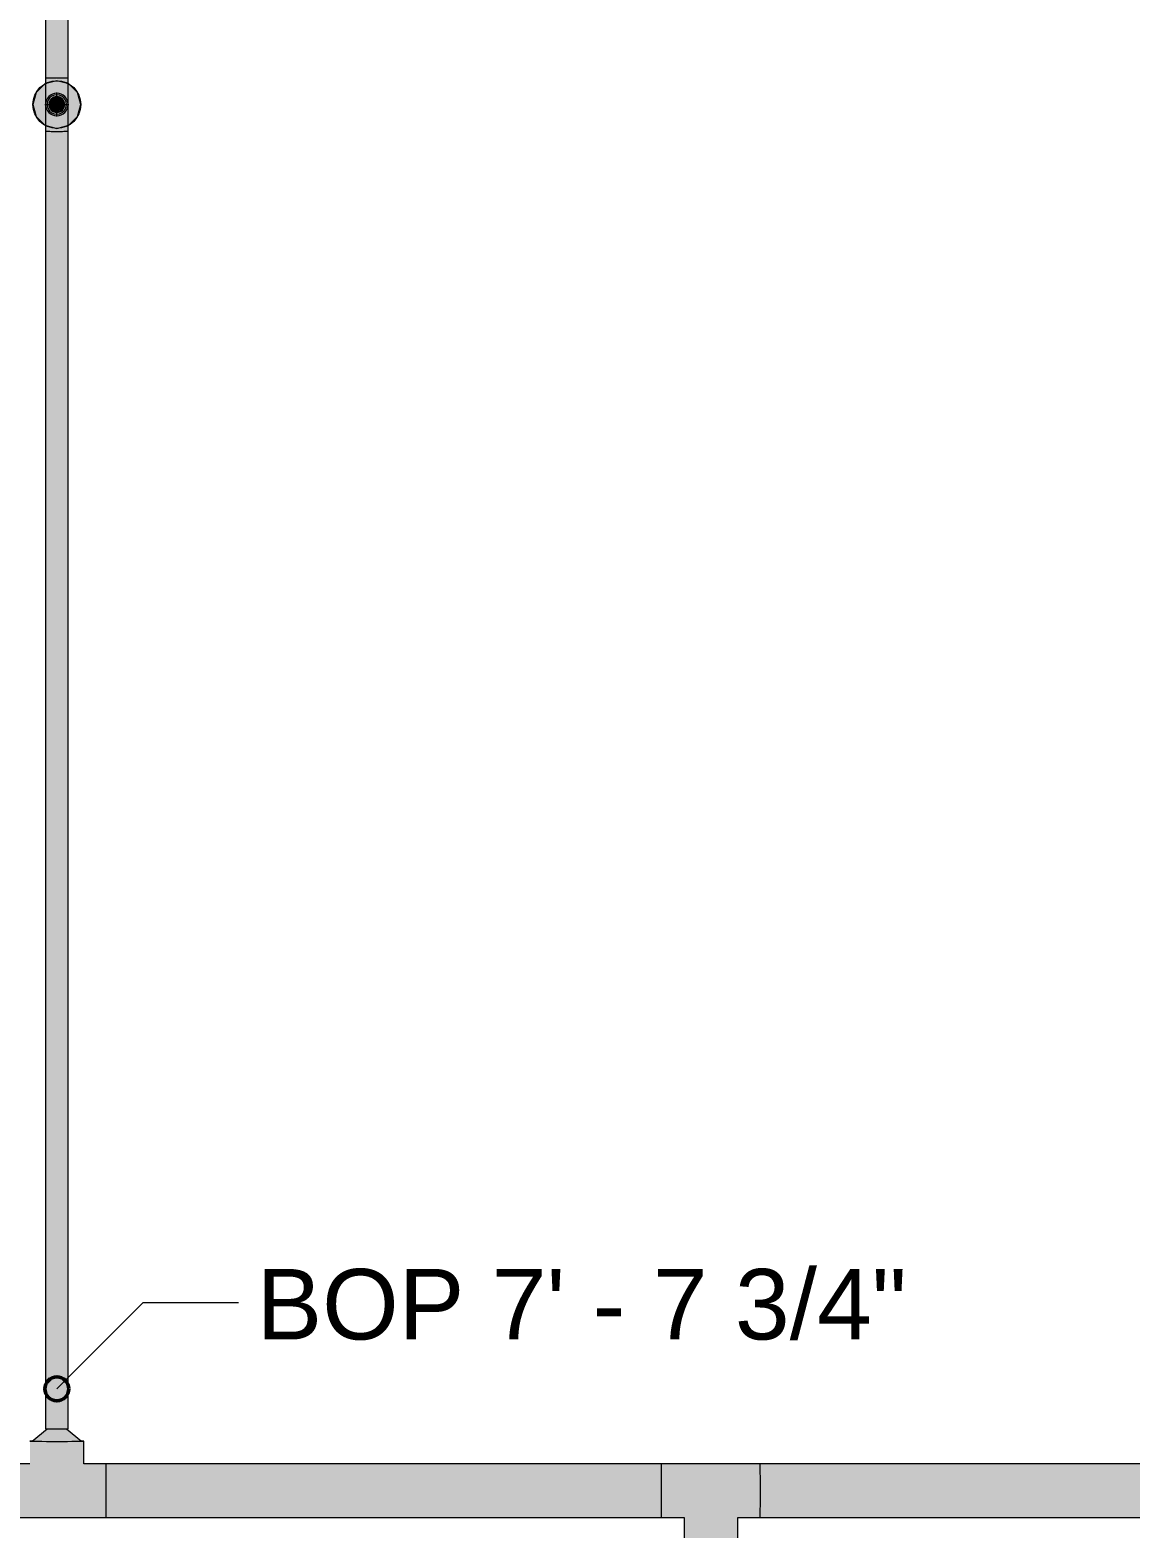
# Model space of a CAD drawing. Header units: inches. Extents: x -3385 to 41, y 7 to 1342.
# Drawn here: x -2121 to -2028.9, y 656.6 to 782 of the extents above; entities that cross this region are included whole.
import ezdxf

# ---------------------------------------------------------------- set-up
doc = ezdxf.new("R2010")
doc.units = ezdxf.units.IN
doc.header["$MEASUREMENT"] = 0
for name, color, linetype, lineweight in [('A-ANNO-NOTE', 131, 'Continuous', 9), ('G-ANNO-DIMS', 111, 'Continuous', 9), ('P-PIPE', 3, 'Continuous', 9), ('P-PIPE-CNTR', 3, 'Continuous', 9)]:
    doc.layers.add(name, color=color, linetype=linetype, lineweight=lineweight)
doc.styles.add('Arial', font='arial.ttf', dxfattribs={"height": 5.901198})

# ---------------------------------------------------------------- blocks, each defined once
blk = doc.blocks.new('Transition - Generic - Plumbing-CW-1022941-LOWER PARKING')
at = {"layer": 'P-PIPE'}
for points in [[(-2118.76, 774.93), (-2118.76, 775.09), (-2118.93, 775.11), (-2119.12, 775.19), (-2119.23, 775.28), (-2119.33, 775.42), (-2119.4, 775.62), (-2119.41, 775.78), (-2119.39, 775.91), (-2119.3, 776.11), (-2119.22, 776.21), (-2119.09, 776.31), (-2118.91, 776.38), (-2118.76, 776.4), (-2118.76, 776.56), (-2119.33, 776.32), (-2119.57, 775.75), (-2119.33, 775.17), (-2118.76, 774.93)], [(-2118.76, 774.93), (-2118.18, 775.17), (-2117.95, 775.75), (-2118.18, 776.32), (-2118.76, 776.56), (-2118.76, 776.4), (-2118.54, 776.36), (-2118.41, 776.29), (-2118.26, 776.17), (-2118.19, 776.07), (-2118.12, 775.87), (-2118.11, 775.69), (-2118.12, 775.57), (-2118.22, 775.38), (-2118.34, 775.25), (-2118.43, 775.17), (-2118.61, 775.11), (-2118.76, 775.09), (-2118.76, 774.93)]]:
    blk.add_hatch(color=256, dxfattribs=at).paths.add_polyline_path(points, flags=0)
for start_param, end_param in [(4.784716, 7.926309), (1.643123, 4.784716)]:
    blk.add_ellipse((-2118.76, 775.75), major_axis=(-0.81, 0.059), ratio=0.999999, start_param=start_param, end_param=end_param, dxfattribs=at)
blk = doc.blocks.new('Transition - Generic - Plumbing-CW-1225462-LOWER PARKING')
at = {"layer": 'P-PIPE'}
for points in [[(-2118.76, 775.18), (-2118.76, 775.43), (-2119.03, 775.59), (-2119.03, 775.9), (-2118.76, 776.06), (-2118.76, 776.31), (-2119.16, 776.14), (-2119.32, 775.74), (-2119.16, 775.35)], [(-2118.76, 775.18), (-2118.36, 775.35), (-2118.2, 775.74), (-2118.36, 776.14), (-2118.76, 776.31), (-2118.76, 776.06), (-2118.49, 775.9), (-2118.49, 775.59), (-2118.76, 775.43)], [(-2118.76, 775.43), (-2118.49, 775.59), (-2118.49, 775.9), (-2118.76, 776.06), (-2119.03, 775.9), (-2119.03, 775.59)]]:
    blk.add_hatch(color=256, dxfattribs=at).paths.add_polyline_path(points, flags=0)
for major_axis, start_param, end_param in [((-0.561, 0.041), 4.784717, 7.926309), ((-0.561, 0.041), 1.643123, 4.784716), ((-0.312, 0.023), 4.784716, 7.926309), ((-0.312, 0.023), 1.643123, 4.784716)]:
    blk.add_ellipse((-2118.76, 775.74), major_axis=major_axis, ratio=0.999999, start_param=start_param, end_param=end_param, dxfattribs=at)

msp = doc.modelspace()

# ---------------------------------------------------------------- hatches: boundary and pattern name
at = {"layer": 'A-ANNO-NOTE'}
msp.add_hatch(color=256, dxfattribs=at).paths.add_polyline_path([(-2118.76, 773.743), (-2117.76, 774.011), (-2117.028, 774.743), (-2116.76, 775.743), (-2117.028, 776.743), (-2117.76, 777.475), (-2118.76, 777.743), (-2119.76, 777.475), (-2120.492, 776.743), (-2120.76, 775.743), (-2120.492, 774.743), (-2119.76, 774.011)], flags=0)
h = msp.add_hatch(color=256, dxfattribs=at)
edge = h.paths.add_edge_path(flags=0)
edge.add_arc((-2118.76, 775.743), 2, 0, 360)
at = {"layer": 'P-PIPE'}
h = msp.add_hatch(color=256, dxfattribs=at)
h.paths.add_polyline_path([(-2119.432, 777.991), (-2119.432, 777.992), (-2119.432, 782.651)], flags=0)
h.paths.add_polyline_path([(-2118.759, 777.99), (-2118.759, 917.495), (-2119.709, 917.498), (-2119.709, 777.994), (-2119.233, 777.991), (-2119.005, 777.99)], flags=0)
for points in [[(-2118.759, 777.99), (-2117.809, 777.994), (-2117.809, 917.499), (-2118.284, 917.495), (-2118.759, 917.495), (-2118.759, 782.651)], [(-2118.759, 664.904), (-2118.759, 773.502), (-2119.709, 773.505), (-2119.709, 664.908), (-2119.234, 664.905), (-2119.005, 664.904)], [(-2118.759, 664.904), (-2117.809, 664.908), (-2117.809, 773.506), (-2118.284, 773.503), (-2118.759, 773.502), (-2118.759, 672.687)], [(-2119.212, 663.868), (-2116.697, 663.877), (-2117.947, 664.906), (-2119.582, 664.9), (-2120.822, 663.877), (-2119.626, 663.869), (-2119.234, 663.869)], [(-2118.753, 659.734), (-2116.509, 661.993), (-2116.509, 663.877), (-2117.164, 663.87), (-2120.704, 663.872), (-2121.009, 663.877), (-2121.009, 661.993), (-2119.335, 660.316), (-2119.056, 660.037)], [(-2114.619, 659.743), (-2068.127, 659.743), (-2068.133, 661.993), (-2114.625, 661.993), (-2114.62, 661.094), (-2114.619, 659.743)], [(-2061.75, 657.493), (-2059.866, 657.493), (-2059.861, 658.392), (-2059.866, 661.993), (-2068.133, 661.993), (-2068.129, 661.341), (-2068.133, 657.493), (-2066.25, 657.493), (-2064.576, 659.17), (-2063.993, 659.752), (-2061.769, 657.514)], [(-2061.75, 655.609), (-2061.75, 657.493), (-2062.077, 657.828), (-2063.993, 659.752), (-2066.25, 657.493), (-2066.25, 655.609), (-2065.586, 655.616), (-2062.048, 655.614), (-2061.789, 655.61)]]:
    msp.add_hatch(color=256, dxfattribs=at).paths.add_polyline_path(points, flags=0)
h = msp.add_hatch(color=256, dxfattribs=at)
h.paths.add_polyline_path([(-2118.759, 773.502), (-2118.76, 774.796), (-2119.013, 774.832), (-2119.235, 774.924), (-2119.432, 775.075), (-2119.583, 775.272), (-2119.692, 775.567), (-2119.71, 775.746), (-2119.71, 773.506), (-2119.234, 773.503), (-2118.759, 773.502)], flags=0)
h.paths.add_polyline_path([(-2119.71, 775.75), (-2119.678, 775.993), (-2119.547, 776.282), (-2119.414, 776.439), (-2119.235, 776.572), (-2119.013, 776.665), (-2118.759, 776.7), (-2118.759, 777.99), (-2119.71, 777.994), (-2119.71, 775.778)], flags=0)
h = msp.add_hatch(color=256, dxfattribs=at)
h.paths.add_polyline_path([(-2117.808, 775.75), (-2117.808, 777.994), (-2118.284, 777.991), (-2118.759, 777.99), (-2118.747, 776.698), (-2118.505, 776.665), (-2118.283, 776.572), (-2118.076, 776.405), (-2117.936, 776.223), (-2117.826, 775.932), (-2117.809, 775.752)], flags=0)
h.paths.add_polyline_path([(-2118.759, 773.502), (-2117.808, 773.506), (-2117.809, 775.745), (-2117.841, 775.501), (-2117.972, 775.216), (-2118.105, 775.059), (-2118.284, 774.924), (-2118.513, 774.829), (-2118.759, 774.796), (-2118.759, 773.91)], flags=0)
h = msp.add_hatch(color=256, dxfattribs=at)
h.paths.add_polyline_path([(-2118.759, 774.796), (-2118.513, 774.829), (-2118.284, 774.924), (-2118.066, 775.103), (-2117.936, 775.272), (-2117.841, 775.501), (-2117.813, 775.778), (-2117.841, 775.993), (-2117.947, 776.237), (-2118.087, 776.419), (-2118.329, 776.589), (-2118.567, 776.673), (-2118.759, 776.698), (-2119.005, 776.666), (-2119.235, 776.571), (-2119.432, 776.419), (-2119.583, 776.223), (-2119.678, 775.993), (-2119.71, 775.747), (-2119.678, 775.501), (-2119.583, 775.272), (-2119.432, 775.075), (-2119.19, 774.905), (-2118.952, 774.822), (-2118.76, 774.796)], flags=0)
h.paths.add_polyline_path([(-2118.759, 774.935), (-2119.339, 775.184), (-2119.572, 775.747), (-2119.322, 776.327), (-2118.759, 776.56), (-2118.185, 776.322), (-2117.947, 775.747), (-2118.185, 775.173), (-2118.759, 774.935)], flags=0)
h = msp.add_hatch(color=256, dxfattribs=at)
h.paths.add_polyline_path([(-2118.76, 775.086), (-2118.589, 775.108), (-2118.422, 775.181), (-2118.295, 775.278), (-2118.19, 775.414), (-2118.123, 775.587), (-2118.108, 775.791), (-2118.124, 775.913), (-2118.197, 776.081), (-2118.295, 776.208), (-2118.431, 776.313), (-2118.589, 776.378), (-2118.76, 776.401), (-2118.76, 776.401), (-2118.93, 776.378), (-2119.097, 776.306), (-2119.225, 776.208), (-2119.329, 776.072), (-2119.395, 775.913), (-2119.417, 775.743), (-2119.395, 775.573), (-2119.322, 775.405), (-2119.202, 775.261), (-2119.088, 775.174), (-2118.93, 775.108)], flags=0)
h.paths.add_polyline_path([(-2118.76, 775.181), (-2119.157, 775.345), (-2119.322, 775.743), (-2119.157, 776.141), (-2118.76, 776.306), (-2118.362, 776.141), (-2118.197, 775.743), (-2118.362, 775.345), (-2118.508, 775.285)], flags=0)
h = msp.add_hatch(color=256, dxfattribs=at)
h.paths.add_polyline_path([(-2122.303, 657.493), (-2114.625, 657.494), (-2114.621, 658.145), (-2114.625, 661.993), (-2116.509, 661.993), (-2116.836, 661.658), (-2118.753, 659.734), (-2121.009, 661.993), (-2122.893, 661.993), (-2122.888, 661.094), (-2122.891, 657.493)], flags=0)
h.paths.add_polyline_path([(-2122.886, 660.316), (-2122.886, 660.316), (-2122.303, 660.32)], flags=0)
h = msp.add_hatch(color=256, dxfattribs=at)
h.paths.add_polyline_path([(-2059.86, 660.868), (-2059.859, 660.868), (-2052.403, 660.808)], flags=0)
h.paths.add_polyline_path([(-1992.127, 659.743), (-1992.133, 661.993), (-2059.866, 661.993), (-2059.861, 661.334), (-2059.859, 659.743), (-1999.979, 659.743)], flags=0)
h = msp.add_hatch(color=256, dxfattribs=at)
h.paths.add_polyline_path([(-2069.878, 657.493), (-2068.133, 657.494), (-2068.128, 658.392), (-2068.127, 659.743), (-2114.619, 659.743), (-2114.625, 657.493), (-2104.828, 657.493)], flags=0)
h.paths.add_polyline_path([(-2114.62, 658.152), (-2114.621, 658.152), (-2104.828, 658.152)], flags=0)
h = msp.add_hatch(color=256, dxfattribs=at)
h.paths.add_polyline_path([(-1992.13, 657.795), (-1992.132, 657.794), (-1999.979, 657.795)], flags=0)
h.paths.add_polyline_path([(-1999.979, 657.493), (-1992.133, 657.493), (-1992.128, 658.385), (-1992.127, 659.743), (-2059.859, 659.743), (-2059.848, 657.493), (-2034.929, 657.493)], flags=0)

# ---------------------------------------------------------------- linework, layer by layer
at = {"layer": 'A-ANNO-NOTE'}
for p, q in [((-2119.76, 777.475), (-2120.492, 776.743)), ((-2118.76, 777.743), (-2119.76, 777.475)), ((-2117.76, 777.475), (-2118.76, 777.743)), ((-2117.028, 776.743), (-2117.76, 777.475)), ((-2120.492, 776.743), (-2120.76, 775.743)), ((-2116.76, 775.743), (-2117.028, 776.743)), ((-2120.76, 775.743), (-2120.492, 774.743)), ((-2117.028, 774.743), (-2116.76, 775.743)), ((-2120.492, 774.743), (-2119.76, 774.011)), ((-2119.76, 774.011), (-2118.76, 773.743)), ((-2118.76, 773.743), (-2117.76, 774.011)), ((-2117.76, 774.011), (-2117.028, 774.743))]:
    msp.add_line(p, q, dxfattribs=at)
msp.add_circle((-2118.76, 775.743), 2, dxfattribs=at)
at = {"layer": 'G-ANNO-DIMS'}
for p, q in [((-2118.759, 668.257), (-2111.525, 675.491)), ((-2111.525, 675.491), (-2103.545, 675.491))]:
    msp.add_line(p, q, dxfattribs=at)
at = {"layer": 'G-ANNO-DIMS', "lineweight": 50}
msp.add_circle((-2118.759, 668.257), 1, dxfattribs=at)
at = {"layer": 'P-PIPE'}
for p, q in [((-2119.709, 917.499), (-2119.709, 777.994)), ((-2117.809, 777.994), (-2117.809, 917.499)), ((-2119.71, 777.994), (-2119.71, 775.75)), ((-2117.808, 773.506), (-2117.808, 777.994)), ((-2119.71, 775.75), (-2119.71, 773.506)), ((-2119.708, 775.819), (-2119.708, 775.816)), ((-2117.811, 775.678), (-2117.811, 775.681)), ((-2119.709, 773.506), (-2119.709, 664.908)), ((-2117.809, 664.908), (-2117.809, 773.506)), ((-2120.822, 663.877), (-2119.572, 664.908)), ((-2117.947, 664.908), (-2116.697, 663.877)), ((-2116.509, 661.993), (-2116.509, 663.877)), ((-2121.009, 661.993), (-2122.893, 661.993)), ((-2114.625, 661.993), (-2116.509, 661.993)), ((-2068.133, 661.993), (-2114.625, 661.993)), ((-2059.866, 661.993), (-2068.133, 661.993)), ((-1992.133, 661.993), (-2059.866, 661.993)), ((-2122.893, 657.493), (-2114.625, 657.493)), ((-2114.625, 657.493), (-2068.133, 657.493)), ((-2068.133, 657.493), (-2066.25, 657.493)), ((-2066.25, 657.493), (-2066.25, 655.609)), ((-2061.75, 657.493), (-2059.866, 657.493)), ((-2061.75, 655.609), (-2061.75, 657.493)), ((-2059.866, 657.493), (-1992.133, 657.493))]:
    msp.add_line(p, q, dxfattribs=at)
for centre, radius, start, end in [((-2118.76, 775.743), 0.658, 0, 180), ((-2118.76, 776.072), 0.329, 21.23815, 90), ((-2118.76, 775.743), 0.657, 180, 0), ((-2118.76, 775.414), 0.329, 201.03909, 270)]:
    msp.add_arc(centre, radius, start, end, dxfattribs=at)
for centre, major_axis, ratio, start_param, end_param in [((-2118.759, 777.994), (0.951, 0), 0.0041666, 3.1415927, 3.4032965), ((-2118.759, 777.994), (0.951, 0), 0.0041666, 3.4054581, 3.6650959), ((-2118.759, 777.994), (0.951, 0), 0.0041666, 3.6663562, 3.9268953), ((-2118.759, 777.994), (0.95, 0), 0.0041666, 3.6651914, 3.9259139), ((-2118.759, 777.994), (0.951, 0), 0.0041666, 3.927721, 4.1886947), ((-2118.759, 777.994), (0.95, 0), 0.0041666, 3.9269908, 4.1881617), ((-2118.759, 777.994), (0.951, 0), 0.0041666, 4.189234, 4.450494), ((-2118.759, 777.994), (0.95, 0), 0.0041666, 4.1887902, 4.4502565), ((-2118.759, 777.994), (0.951, 0), 0.0041666, 4.4508042, 4.7122934), ((-2118.759, 777.994), (0.95, 0), 0.0041666, 4.4505896, 4.7122922), ((-2118.759, 777.994), (0.951, 0), 0.0041666, 4.7123901, 4.9739694), ((-2118.759, 777.994), (0.95, 0), 0.0041666, 4.712389, 4.9741884), ((-2118.759, 777.994), (0.951, 0), 0.0041666, 4.9740928, 5.2355326), ((-2118.759, 777.994), (0.95, 0), 0.0041666, 4.974321, 5.2359878), ((-2118.759, 777.994), (0.951, 0), 0.0041666, 5.2358922, 5.4970368), ((-2118.759, 777.994), (0.95, 0), 0.0041666, 5.2364069, 5.4977871), ((-2118.759, 777.994), (0.951, 0), 0.0041666, 5.4976916, 5.7583883), ((-2118.759, 777.994), (0.95, 0), 0.0041666, 5.4986412, 5.7595865), ((-2118.759, 777.994), (0.951, 0), 0.0041666, 5.759491, 6.0192593), ((-2118.759, 777.994), (0.951, 0), 0.0041666, 6.0212904, 6.2830898), ((-2118.759, 775.747), (-0.948, 0.069), 0.9999991, 4.7847162, 7.9263088), ((-2118.759, 775.747), (-0.948, 0.069), 0.9999991, 1.6431237, 4.7847163), ((-2118.759, 773.506), (0.951, 0), 0.0041666, 3.1415927, 4.7122934), ((-2118.759, 773.506), (0.95, 0), 0.0041666, 3.6651914, 3.9259139), ((-2118.759, 773.506), (0.95, 0), 0.0041666, 3.9269908, 4.1881617), ((-2118.759, 773.506), (0.95, 0), 0.0041666, 4.1887902, 4.4502565), ((-2118.759, 773.506), (0.95, 0), 0.0041666, 4.4505896, 4.7122922), ((-2118.759, 773.506), (-0.951, 0), 0.0041666, 1.5707974, 3.1414971), ((-2118.759, 773.506), (0.95, 0), 0.0041666, 4.712389, 4.9741884), ((-2118.759, 773.506), (0.95, 0), 0.0041666, 4.974321, 5.2359878), ((-2118.759, 773.506), (0.95, 0), 0.0041666, 5.2364069, 5.4977871), ((-2118.759, 773.506), (0.95, 0), 0.0041666, 5.4986412, 5.7595865), ((-2118.759, 664.908), (0.95, 0), 0.0041666, 3.1415927, 4.712389), ((-2118.759, 664.908), (0.95, 0), 0.0041666, 4.712389, 6.2831853), ((-2118.759, 663.877), (2.25, 0), 0.0041666, 2.7455805, 3.1415927), ((-2118.759, 663.877), (-2.25, 0), 0.0041666, 0.0028895, 3.1444821), ((-2118.759, 663.877), (2.25, 0), 0.0041666, 0.0028895, 0.395928), ((-2114.625, 659.743), (0, 2.25), 0.0028895, 6.1501904, 6.2790187), ((-2068.133, 659.743), (0, 2.25), 0.0028895, 6.154357, 6.2831853), ((-2068.133, 659.743), (0, 2.25), 0.0028895, 6.0255525, 6.2831853), ((-2059.866, 659.743), (0, 2.25), 0.0028895, 6.0255525, 6.2831853), ((-2059.866, 659.743), (0, 2.25), 0.0028895, 6.154357, 6.2831853), ((-2114.625, 659.743), (0, 2.25), 0.0028895, 6.0213859, 6.1502142), ((-2114.625, 659.743), (0, 2.25), 0.0028895, 5.888391, 6.0172193), ((-2114.625, 659.743), (0, 2.25), 0.0028895, 5.7595865, 5.8884148), ((-2114.625, 659.743), (0, 2.25), 0.0028895, 5.6265916, 5.7554199), ((-2114.625, 659.743), (0, 2.25), 0.0028895, 5.4977871, 5.6240113), ((-2114.625, 659.743), (0, 2.25), 0.0028895, 5.2359878, 5.4940551), ((-2114.625, 659.743), (0, 2.25), 0.0028895, 5.2363734, 5.4936205), ((-2114.625, 659.743), (0, 2.25), 0.0028895, 4.9741884, 5.2320662), ((-2114.625, 659.743), (0, 2.25), 0.0028895, 4.9743854, 5.2318211), ((-2068.133, 659.743), (0, 2.25), 0.0028895, 5.8925576, 6.0213859), ((-2068.133, 659.743), (0, 2.25), 0.0028895, 5.7637532, 5.8925814), ((-2068.133, 659.743), (0, 2.25), 0.0028895, 5.6307582, 5.7595865), ((-2068.133, 659.743), (0, 2.25), 0.0028895, 5.5019538, 5.6307821), ((-2068.133, 659.743), (0, 2.25), 0.0028895, 5.2401544, 5.4982253), ((-2068.133, 659.743), (0, 2.25), 0.0028895, 5.2405436, 5.4977871), ((-2068.133, 659.743), (0, 2.25), 0.0028895, 4.978355, 5.2362354), ((-2068.133, 659.743), (0, 2.25), 0.0028895, 4.9785546, 5.2359878), ((-2059.866, 659.743), (0, 2.25), 0.0028895, 5.8925576, 6.0213859), ((-2059.866, 659.743), (0, 2.25), 0.0028895, 5.7637532, 5.8925814), ((-2059.866, 659.743), (0, 2.25), 0.0028895, 5.6307582, 5.7595865), ((-2059.866, 659.743), (0, 2.25), 0.0028895, 5.5019538, 5.6307821), ((-2059.866, 659.743), (0, 2.25), 0.0028895, 5.2401544, 5.4982253), ((-2059.866, 659.743), (0, 2.25), 0.0028895, 5.2405436, 5.4977871), ((-2059.866, 659.743), (0, 2.25), 0.0028895, 4.978355, 5.2362354), ((-2059.866, 659.743), (0, 2.25), 0.0028895, 4.9785546, 5.2359878), ((-2114.625, 659.743), (0, 2.25), 0.0028895, 4.712389, 4.9701151), ((-2114.625, 659.743), (0, 2.25), 0.0028895, 4.7124347, 4.9700217), ((-2114.625, 659.743), (0, 2.25), 0.0028895, 4.4505896, 4.7081744), ((-2114.625, 659.743), (0, 2.25), 0.0028895, 4.4504939, 4.7082224), ((-2068.133, 659.743), (0, 2.25), 0.0028895, 4.7165556, 4.974284), ((-2068.133, 659.743), (0, 2.25), 0.0028895, 4.7166036, 4.9741884), ((-2068.133, 659.743), (0, 2.25), 0.0028895, 4.4546628, 4.712389), ((-2068.133, 659.743), (0, 2.25), 0.0028895, 4.4547562, 4.7123433), ((-2059.866, 659.743), (0, 2.25), 0.0028895, 4.7165556, 4.974284), ((-2059.866, 659.743), (0, 2.25), 0.0028895, 4.7166036, 4.9741884), ((-2059.866, 659.743), (0, 2.25), 0.0028895, 4.4547562, 4.7123433), ((-2059.866, 659.743), (0, 2.25), 0.0028895, 4.4546628, 4.712389), ((-2114.625, 659.743), (0, 2.25), 0.0028895, 3.9265527, 4.1846236), ((-2114.625, 659.743), (0, 2.25), 0.0028895, 3.9269908, 4.1842344), ((-2114.625, 659.743), (0, 2.25), 0.0028895, 4.1885425, 4.446423), ((-2114.625, 659.743), (0, 2.25), 0.0028895, 4.1887902, 4.4462233), ((-2068.133, 659.743), (0, 2.25), 0.0028895, 3.9307229, 4.1887902), ((-2068.133, 659.743), (0, 2.25), 0.0028895, 3.9311574, 4.1884046), ((-2068.133, 659.743), (0, 2.25), 0.0028895, 4.1927118, 4.4505896), ((-2068.133, 659.743), (0, 2.25), 0.0028895, 4.1929568, 4.4503926), ((-2059.866, 659.743), (0, 2.25), 0.0028895, 3.9307229, 4.1887902), ((-2059.866, 659.743), (0, 2.25), 0.0028895, 3.9311574, 4.1884046), ((-2059.866, 659.743), (0, 2.25), 0.0028895, 4.1927118, 4.4505896), ((-2059.866, 659.743), (0, 2.25), 0.0028895, 4.1929568, 4.4503926), ((-2114.625, 659.743), (0, 2.25), 0.0028895, 3.1415927, 3.3992254), ((-2114.625, 659.743), (0, 2.25), 0.0028895, 3.1415927, 3.2704209), ((-2114.625, 659.743), (0, 2.25), 0.0028895, 3.403392, 3.5322203), ((-2114.625, 659.743), (0, 2.25), 0.0028895, 3.5321965, 3.6610248), ((-2114.625, 659.743), (0, 2.25), 0.0028895, 3.6651914, 3.7940197), ((-2114.625, 659.743), (0, 2.25), 0.0028895, 3.7939959, 3.9228242), ((-2068.133, 659.743), (0, 2.25), 0.0028895, 3.2745638, 3.403392), ((-2068.133, 659.743), (0, 2.25), 0.0028895, 3.1457593, 3.2745876), ((-2068.133, 659.743), (0, 2.25), 0.0028895, 3.4075587, 3.536387), ((-2068.133, 659.743), (0, 2.25), 0.0028895, 3.5363631, 3.6651914), ((-2068.133, 659.743), (0, 2.25), 0.0028895, 3.6693581, 3.7981863), ((-2068.133, 659.743), (0, 2.25), 0.0028895, 3.8007667, 3.9269908), ((-2059.866, 659.743), (0, 2.25), 0.0028895, 3.1457593, 3.2745876), ((-2059.866, 659.743), (0, 2.25), 0.0028895, 3.2745638, 3.403392), ((-2059.866, 659.743), (0, 2.25), 0.0028895, 3.4075587, 3.536387), ((-2059.866, 659.743), (0, 2.25), 0.0028895, 3.5363631, 3.6651914), ((-2059.866, 659.743), (0, 2.25), 0.0028895, 3.8007667, 3.9269908), ((-2059.866, 659.743), (0, 2.25), 0.0028895, 3.6693581, 3.7981863)]:
    msp.add_ellipse(centre, major_axis=major_axis, ratio=ratio, start_param=start_param, end_param=end_param, dxfattribs=at)
at = {"layer": 'P-PIPE-CNTR'}
for p, q in [((-2118.76, 776.306), (-2118.76, 776.743)), ((-2119.76, 775.743), (-2119.322, 775.743)), ((-2118.76, 774.743), (-2118.76, 775.181)), ((-2118.197, 775.743), (-2117.76, 775.743))]:
    msp.add_line(p, q, dxfattribs=at)

# ---------------------------------------------------------------- block references
at = {"layer": 'P-PIPE'}
for name in ['Transition - Generic - Plumbing-CW-1022941-LOWER PARKING', 'Transition - Generic - Plumbing-CW-1225462-LOWER PARKING']:
    msp.add_blockref(name, (0, 0), dxfattribs=at)

# ---------------------------------------------------------------- next in the draw order: texts
at = {"layer": 'G-ANNO-DIMS', "insert": (-2102.045, 678.295), "char_height": 5.9012, "width": 64.872, "attachment_point": 1, "line_spacing_factor": 0.938532, "style": 'Arial', "bg_fill": 3, "box_fill_scale": 1.25, "bg_fill_color": 0, "bg_fill_transparency": 0}
msp.add_mtext('BOP 7\' - 7 3/4"', dxfattribs=at)

doc.saveas('drawing.dxf')
